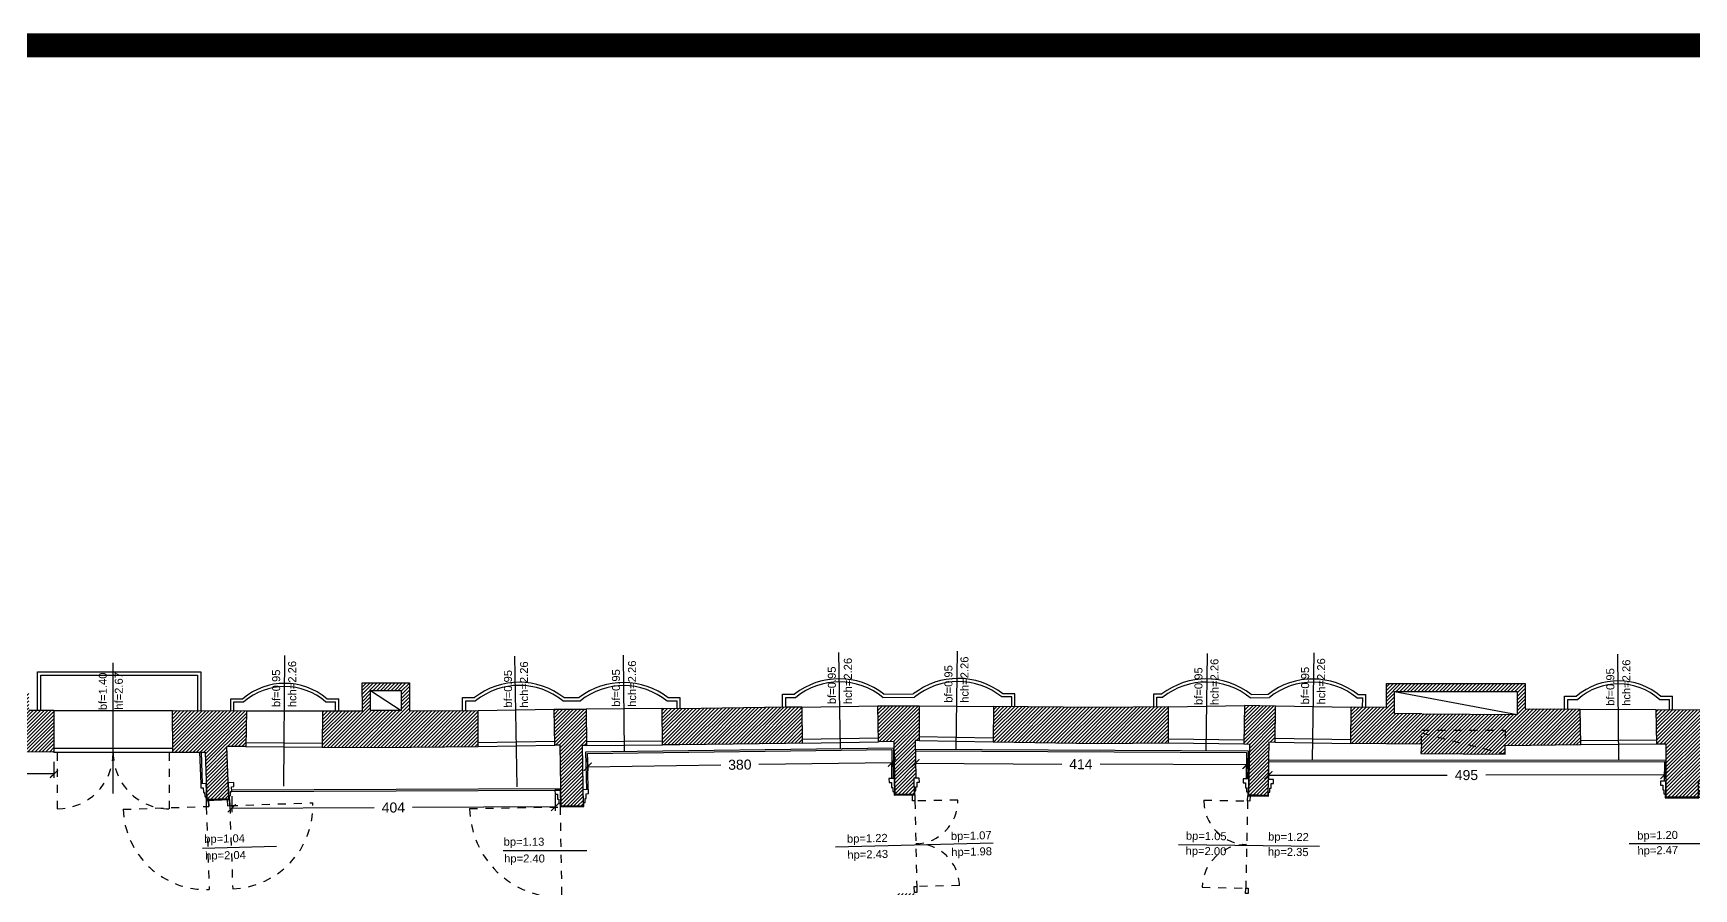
# Model space of a CAD drawing. Header units: millimetres. Extents: x -69 to 235, y 2 to 992.
# Drawn here: x 95.93 to 116.69, y 505.59 to 516.28 of the extents above; entities that cross this region are included whole.
import ezdxf
from ezdxf.enums import TextEntityAlignment as Align

# ---------------------------------------------------------------- set-up
doc = ezdxf.new("R2010")
doc.units = ezdxf.units.MM
doc.header["$LTSCALE"] = 0.01
doc.linetypes.add('HIDDEN2', pattern=[4.7625, 3.175, -1.5875])
for name, color, linetype in [('ob_A_CONTROPARETI', 10, 'Continuous'), ('ob_A_linea_proiezione', 251, 'HIDDEN2'), ('ob_A_linea_v2', 251, 'Continuous'), ('ob_A_muro', 1, 'Continuous'), ('ob_A_muro_r', 252, 'Continuous'), ('ob_A_serramento_vetro', 253, 'Continuous'), ('ob_A_simboli', 252, 'Continuous'), ('ob_grafica rossa', 12, 'Continuous'), ('ob_Q 1_50', 250, 'Continuous'), ('ob_serramento_s', 3, 'Continuous')]:
    doc.layers.add(name, color=color, linetype=linetype)
doc.styles.add('m 1_50', font='arial.ttf', dxfattribs={"height": 0.125})
doc.styles.add('STYLE1', font='arial.ttf')
doc.dimstyles.new('m 1_50 cm', dxfattribs={"dimtxt": 0.1, "dimasz": 0.1, "dimexe": 0.05, "dimexo": 0.05, "dimgap": 0.1, "dimtad": 0, "dimdec": 1, "dimlfac": 100, "dimrnd": 1, "dimdsep": 46, "dimtxsty": 'm 1_50', "dimblk": 'ARCHTICK', "dimcen": 0.2, "dimadec": 0, "dimazin": 0, "dimtfac": 1, "dimtdec": 1, "dimtofl": 0, "dimtmove": 0, "dimatfit": 3, "dimldrblk": 'DOT', "dimfxl": 0.15, "dimfxlon": 1, "dimtolj": 1, "dimtzin": 0, "dimarcsym": 0})

# ---------------------------------------------------------------- blocks, each defined once
blk = doc.blocks.new('_ARCHTICK')
at = {"color": 0, "linetype": 'ByBlock', "const_width": 0.15}
blk.add_lwpolyline([(-0.5, -0.5), (0.5, 0.5)], dxfattribs=at)
blk = doc.blocks.new('*D210')
at = {"layer": 'Defpoints', "color": 0, "transparency": 16777216}
for p in [(90.294, 507.353), (96.194, 507.348), (96.194, 507.025)]:
    blk.add_point(p, dxfattribs=at)
at = {"layer": 'ob_Q 1_50', "color": 0, "lineweight": -2, "transparency": 16777216}
for p, q in [((90.294, 507.179), (90.293, 506.979)), ((96.194, 507.175), (96.193, 506.975)), ((90.293, 507.029), (93.006, 507.027)), ((96.194, 507.025), (93.481, 507.027))]:
    blk.add_line(p, q, dxfattribs=at)
at = {"layer": 'ob_Q 1_50', "color": 0, "lineweight": -2, "transparency": 16777216, "xscale": 0.1, "yscale": 0.1, "zscale": 0.1}
for p, rotation in [((90.293, 507.029), 179.9566043911762), ((96.194, 507.025), 359.9566043911762)]:
    blk.add_blockref('_ARCHTICK', p, dxfattribs=dict(at, rotation=rotation))
at = {"layer": 'ob_Q 1_50', "color": 0, "transparency": 16777216, "insert": (93.243, 507.027), "char_height": 0.125, "attachment_point": 5, "rotation": 359.9566, "style": 'm 1_50'}
blk.add_mtext('\\A1;590', dxfattribs=at)
blk = doc.blocks.new('_Dot')
at = {"color": 0, "linetype": 'ByBlock', "lineweight": -2}
blk.add_line((-0.5, 0), (-1, 0), dxfattribs=at)
at = {"color": 0, "linetype": 'ByBlock', "const_width": 0.5}
blk.add_lwpolyline([(-0.25, 0, 1), (0.25, 0, 1)], format="xyb", close=True, dxfattribs=at)
blk = doc.blocks.new('*D218')
at = {"layer": 'Defpoints', "color": 0, "transparency": 16777216}
for p in [(98.415, 506.804), (102.455, 506.82), (102.455, 506.612)]:
    blk.add_point(p, dxfattribs=at)
at = {"layer": 'ob_Q 1_50', "color": 0, "lineweight": -2, "transparency": 16777216}
for p, q in [((102.455, 506.762), (102.456, 506.562)), ((98.415, 506.746), (98.416, 506.546)), ((98.415, 506.596), (100.195, 506.603)), ((102.455, 506.612), (100.676, 506.605))]:
    blk.add_line(p, q, dxfattribs=at)
at = {"layer": 'ob_Q 1_50', "color": 0, "lineweight": -2, "transparency": 16777216, "xscale": 0.1, "yscale": 0.1, "zscale": 0.1}
for p, rotation in [((98.415, 506.596), 180.2254052196019), ((102.455, 506.612), 0.225405219601904)]:
    blk.add_blockref('_ARCHTICK', p, dxfattribs=dict(at, rotation=rotation))
at = {"layer": 'ob_Q 1_50', "color": 0, "transparency": 16777216, "insert": (100.435, 506.604), "char_height": 0.125, "attachment_point": 5, "rotation": 0.2254, "style": 'm 1_50'}
blk.add_mtext('\\A1;404', dxfattribs=at)
blk = doc.blocks.new('*D222')
at = {"layer": 'Defpoints', "color": 0, "transparency": 16777216}
for p in [(102.862, 507.279), (106.664, 507.33), (106.666, 507.164)]:
    blk.add_point(p, dxfattribs=at)
at = {"layer": 'ob_Q 1_50', "color": 0, "lineweight": -2, "transparency": 16777216}
for p, q in [((102.863, 507.229), (102.865, 507.064)), ((106.665, 507.28), (106.667, 507.114)), ((102.864, 507.114), (104.527, 507.136)), ((106.666, 507.164), (105.003, 507.142))]:
    blk.add_line(p, q, dxfattribs=at)
at = {"layer": 'ob_Q 1_50', "color": 0, "lineweight": -2, "transparency": 16777216, "xscale": 0.1, "yscale": 0.1, "zscale": 0.1}
for p, rotation in [((106.666, 507.164), 0.764988456024871), ((102.864, 507.114), 180.7649884560248)]:
    blk.add_blockref('_ARCHTICK', p, dxfattribs=dict(at, rotation=rotation))
at = {"layer": 'ob_Q 1_50', "color": 0, "transparency": 16777216, "insert": (104.765, 507.139), "char_height": 0.125, "attachment_point": 5, "rotation": 0.765, "style": 'm 1_50'}
blk.add_mtext('\\A1;380', dxfattribs=at)
blk = doc.blocks.new('*D223')
at = {"layer": 'Defpoints', "color": 0, "transparency": 16777216}
for p in [(106.959, 507.312), (111.098, 507.291), (111.097, 507.136)]:
    blk.add_point(p, dxfattribs=at)
at = {"layer": 'ob_Q 1_50', "color": 0, "lineweight": -2, "transparency": 16777216}
for p, q in [((106.958, 507.262), (106.957, 507.107)), ((111.097, 507.241), (111.097, 507.086)), ((106.958, 507.157), (108.787, 507.148)), ((111.097, 507.136), (109.268, 507.145))]:
    blk.add_line(p, q, dxfattribs=at)
at = {"layer": 'ob_Q 1_50', "color": 0, "lineweight": -2, "transparency": 16777216, "xscale": 0.1, "yscale": 0.1, "zscale": 0.1}
for p, rotation in [((106.958, 507.157), 179.7146137145562), ((111.097, 507.136), 359.7146137145562)]:
    blk.add_blockref('_ARCHTICK', p, dxfattribs=dict(at, rotation=rotation))
at = {"layer": 'ob_Q 1_50', "color": 0, "transparency": 16777216, "insert": (109.027, 507.146), "char_height": 0.125, "attachment_point": 5, "rotation": 359.7146, "style": 'm 1_50'}
blk.add_mtext('\\A1;414', dxfattribs=at)
blk = doc.blocks.new('*D224')
at = {"layer": 'Defpoints', "color": 0, "transparency": 16777216}
for p in [(111.37, 507.176), (116.319, 507.179), (116.319, 507.011)]:
    blk.add_point(p, dxfattribs=at)
at = {"layer": 'ob_Q 1_50', "color": 0, "lineweight": -2, "transparency": 16777216}
for p, q in [((111.37, 507.126), (111.37, 506.957)), ((111.37, 507.007), (113.604, 507.009)), ((116.319, 507.011), (114.086, 507.009)), ((116.319, 507.129), (116.319, 506.961))]:
    blk.add_line(p, q, dxfattribs=at)
at = {"layer": 'ob_Q 1_50', "color": 0, "lineweight": -2, "transparency": 16777216, "xscale": 0.1, "yscale": 0.1, "zscale": 0.1}
for p, rotation in [((111.37, 507.007), 180.0426706699493), ((116.319, 507.011), 0.04267066994933625)]:
    blk.add_blockref('_ARCHTICK', p, dxfattribs=dict(at, rotation=rotation))
at = {"layer": 'ob_Q 1_50', "color": 0, "transparency": 16777216, "insert": (113.845, 507.009), "char_height": 0.125, "attachment_point": 5, "rotation": 0.0427, "style": 'm 1_50'}
blk.add_mtext('\\A1;495', dxfattribs=at)

msp = doc.modelspace()

# ---------------------------------------------------------------- hatches: boundary and pattern name
at = {"layer": 'ob_A_muro_r'}
h = msp.add_hatch(dxfattribs=at)
h.set_pattern_fill('ANSI31', color=256, scale=0.01)
h.paths.add_polyline_path([(88.8127, 507.8026), (87.9602, 507.801), (88.0112, 506.8472), (88.4834, 506.8619), (88.4696, 507.3039), (88.8137, 507.3037)])
h.paths.add_polyline_path([(96.1927, 507.815), (95.8796, 507.8152), (95.8796, 508.0375), (95.173, 508.0375), (95.173, 507.7913), (91.6963, 507.7913), (91.6963, 508.0424), (90.8543, 508.0424), (90.8543, 507.7913), (90.2927, 507.7917), (90.2937, 507.3026), (96.1937, 507.2981)])
h.paths.add_polyline_path([(91.597, 507.7955), (90.9587, 507.7955), (90.9587, 507.9673), (91.597, 507.9673)], flags=16)
h.paths.add_polyline_path([(95.2369, 507.7868), (95.2369, 507.9838), (95.7962, 507.9838), (95.7962, 507.7868)], flags=16)
h.paths.add_polyline_path([(88.5198, 505.6948), (88.0734, 505.6837), (88.1226, 503.6617), (88.5829, 503.6691)])
h.paths.add_polyline_path([(88.6193, 502.503), (88.1697, 502.4919), (88.1925, 501.3034), (88.5945, 501.3261), (88.5849, 501.4781), (89.3394, 501.4756), (89.3406, 501.8191), (88.6405, 501.8214)])
h.paths.add_polyline_path([(98.5983, 507.8138), (97.6727, 507.8152), (97.6738, 507.297), (98.0838, 507.2965), (98.1045, 506.7032), (98.3777, 506.7127), (98.3549, 507.3678), (98.5917, 507.3663)])
h = msp.add_hatch(dxfattribs=at)
h.set_pattern_fill('ANSI31', color=256, scale=0.01)
h.paths.add_polyline_path([(101.4929, 507.8167), (100.6381, 507.8142), (100.6359, 508.1609), (100.0466, 508.1611), (100.0481, 507.8122), (99.5483, 507.8138), (99.5467, 507.3597), (100.2378, 507.3548), (101.4967, 507.3656)])
h.paths.add_polyline_path([(100.5337, 507.8164), (100.1486, 507.8164), (100.1486, 508.066), (100.5337, 508.066)], flags=16)
h.paths.add_polyline_path([(102.8434, 507.8317), (102.4427, 507.8322), (102.4517, 507.3817), (102.5144, 507.3824), (102.5282, 506.6213), (102.8068, 506.6263), (102.7932, 507.3802), (102.8472, 507.379)])
h.paths.add_polyline_path([(105.5395, 507.8602), (105.3396, 507.8568), (104.0163, 507.8395), (103.7933, 507.8398), (103.7972, 507.3876), (104.0163, 507.3886), (105.3396, 507.4059), (105.5433, 507.4095)])
h.paths.add_polyline_path([(107.0073, 507.8754), (106.4893, 507.8758), (106.4983, 507.4245), (106.6886, 507.4303), (106.7019, 506.7671), (106.9419, 506.7719), (106.9379, 506.9718), (106.9639, 506.9723), (106.9565, 507.4421), (107.0052, 507.4413)])
h.paths.add_polyline_path([(110.1228, 507.8631), (109.2368, 507.856), (107.9339, 507.8667), (107.9318, 507.4262), (109.235, 507.4051), (110.1226, 507.4131)])
h.paths.add_polyline_path([(111.4587, 507.8729), (111.0728, 507.8781), (111.0646, 507.4001), (111.1348, 507.3978), (111.1214, 506.7609), (111.3614, 506.7559), (111.3754, 507.4238), (111.4526, 507.4195)])
h.paths.add_polyline_path([(115.2682, 507.8343), (114.577, 507.8392), (114.577, 508.1541), (112.8452, 508.1541), (112.8452, 507.8541), (112.4028, 507.8601), (112.3999, 507.4056), (113.2815, 507.3973), (113.2763, 507.2799), (114.3271, 507.2729), (114.3271, 507.3807), (115.2742, 507.3907)])
h.paths.add_polyline_path([(112.9452, 507.7791), (112.9452, 508.0541), (114.477, 508.0541), (114.477, 507.7661), (113.2875, 507.7744)], flags=16)
h.paths.add_polyline_path([(118.7274, 507.7582), (116.796, 507.8237), (116.2128, 507.8277), (116.2215, 507.4007), (116.3383, 507.402), (116.3383, 506.7343), (116.7895, 506.7343), (116.7894, 507.5384), (118.499, 507.4762), (118.7236, 507.476)])
h.paths.add_polyline_path([(122.0256, 507.6945), (121.4432, 507.7141), (119.7224, 507.7418), (119.7206, 507.4566), (121.4606, 507.4171), (121.3585, 502.048), (120.9888, 502.0559), (120.9867, 501.9559), (121.3566, 501.9481), (121.353, 501.7562), (121.4529, 501.7543), (121.5605, 507.4138), (122.0158, 507.4007)])
h.paths.add_polyline_path([(116.7896, 505.2943), (116.7396, 505.2943), (116.7396, 505.4943), (116.3383, 505.4943), (116.3383, 502.3314), (116.1237, 502.3319), (116.1245, 502.2362), (116.3351, 502.2362), (116.3351, 501.7675), (116.7897, 501.7675), (116.7897, 502.0451), (120.1569, 501.9736), (120.159, 502.0735), (116.7896, 502.1452)])
h.paths.add_polyline_path([(107.1999, 500.7729), (107.0617, 500.7729), (106.9897, 505.3325), (106.9706, 505.3321), (106.9666, 505.5321), (106.7267, 505.5273), (106.8221, 500.7557), (106.5482, 500.7576), (106.5475, 500.4051), (107.213, 500.4116)])
h.paths.add_polyline_path([(105.6794, 500.7552), (103.9401, 500.7562), (102.9128, 500.7449), (102.8275, 505.4765), (102.5489, 505.4715), (102.634, 500.7469), (101.2463, 500.7469), (100.8272, 500.7455), (100.3098, 500.7414), (100.3122, 500.4127), (100.4397, 500.3924), (102.5172, 500.4072), (104.0277, 500.4024), (105.5505, 500.4147), (105.6788, 500.4137)])
h.paths.add_polyline_path([(99.0399, 500.7314), (98.5862, 500.7258), (98.4199, 505.5034), (98.1466, 505.4939), (98.2756, 501.7896), (90.5956, 501.815), (90.5944, 501.4714), (98.291, 501.446), (98.4112, 498.7148), (98.8518, 498.7348), (98.7793, 500.3805), (98.8663, 500.3812), (99.0422, 500.4036)])

# ---------------------------------------------------------------- linework, layer by layer
at = {"layer": 'ob_A_CONTROPARETI'}
for p, q in [((111.3702, 507.1958), (116.3351, 507.1995)), ((111.3702, 507.1758), (116.3192, 507.1795)), ((98.4145, 506.8241), (102.5219, 506.8412)), ((98.4146, 506.8041), (102.5246, 506.8213))]:
    msp.add_line(p, q, dxfattribs=at)
for points in [[(98.0138, 507.2967), (98.0276, 506.9007)], [(98.0338, 507.2966), (98.0476, 506.9014)], [(102.851, 506.8272), (102.8418, 507.2986), (106.6841, 507.3499), (106.6796, 506.9667)], [(102.871, 506.8275), (102.8622, 507.2789), (106.6639, 507.3296), (106.6596, 506.9663)], [(106.9585, 507.3121), (111.0976, 507.2914), (111.0906, 506.9616)], [(106.9586, 507.3321), (111.118, 507.3113), (111.1106, 506.9612)], [(116.3192, 507.1795), (116.3177, 506.9343)]]:
    msp.add_lwpolyline(points, dxfattribs=at)
at = {"layer": 'ob_A_linea_proiezione'}
for p, q in [((97.058, 506.5817), (98.0974, 506.6179)), ((98.3907, 506.6281), (99.4301, 506.6643))]:
    msp.add_line(p, q, dxfattribs=at)
for points in [[(113.2815, 507.3973), (113.2815, 507.5721), (114.3298, 507.5721), (114.3271, 507.3807)], [(113.2815, 507.5369), (114.3271, 507.2729), (114.3271, 507.2729)], [(96.2338, 507.2881), (96.2338, 506.5881)], [(97.6338, 507.287), (97.6338, 506.5869)], [(98.0974, 506.6179), (98.1336, 505.5785)], [(98.3907, 506.6281), (98.4269, 505.5887)], [(101.3885, 506.5907), (102.5183, 506.6111)], [(102.5183, 506.6111), (102.5387, 505.4813)], [(107.4884, 506.6978), (106.9536, 506.6871)], [(106.9536, 506.6871), (106.9749, 505.6173)], [(110.565, 506.6975), (111.1099, 506.6861)], [(111.1099, 506.6861), (111.087, 505.5964)], [(107.5098, 505.628), (106.9749, 505.6173)], [(110.5422, 505.6078), (111.087, 505.5964)]]:
    msp.add_lwpolyline(points, dxfattribs=at)
for centre, radius, start, end in [((96.2338, 507.2881), 0.6999, 270.00448, 359.95661), ((97.6338, 507.287), 0.7001, 179.71728, 270.00604), ((98.0974, 506.6179), 1.0401, 181.99425, 271.99425), ((98.3907, 506.6281), 1.0401, 271.99425, 1.99425), ((102.5183, 506.6111), 1.13, 181.03194, 271.05319), ((106.9536, 506.6871), 0.535, 271.14492, 1.14492), ((111.1099, 506.6861), 0.545, 178.79919, 268.79919), ((106.9749, 505.6173), 0.535, 1.14492, 91.14492), ((111.087, 505.5964), 0.545, 88.79919, 178.79919)]:
    msp.add_arc(centre, radius, start, end, dxfattribs=at)
at = {"layer": 'ob_A_linea_v2'}
for p, q in [((95.989, 507.8152), (95.989, 508.2981)), ((95.989, 508.2981), (98.029, 508.2981)), ((96.0287, 507.8152), (96.0287, 508.2584)), ((96.0287, 508.2584), (97.9893, 508.2584)), ((97.9893, 508.2584), (97.9893, 507.8106)), ((98.029, 508.2981), (98.029, 507.8106)), ((105.2989, 508.0206), (105.4489, 508.0206)), ((105.2989, 507.8547), (105.2989, 508.0206)), ((106.5662, 508.0206), (106.9329, 508.0233)), ((108.2029, 508.0253), (108.0529, 508.0253)), ((108.2029, 507.8651), (108.2029, 508.0253)), ((109.9374, 507.8616), (109.9382, 508.0236)), ((109.9382, 508.0236), (110.039, 508.0231)), ((111.1546, 508.0164), (111.3685, 508.0194)), ((112.4874, 508.0152), (112.5883, 508.0148)), ((112.5875, 507.8576), (112.5883, 508.0148)), ((96.191, 507.815), (97.6752, 507.8152)), ((98.4033, 507.9638), (98.5533, 507.9638)), ((98.4033, 507.8138), (98.4033, 507.9638)), ((98.443, 507.8138), (98.443, 507.9242)), ((98.443, 507.9242), (98.568, 507.9242)), ((98.5983, 507.8138), (99.5483, 507.8138)), ((99.5886, 507.9242), (99.7136, 507.9242)), ((99.6033, 507.9638), (99.7533, 507.9638)), ((99.7136, 507.8138), (99.7136, 507.9242)), ((99.7533, 507.8138), (99.7533, 507.9638)), ((101.2996, 507.9776), (101.4496, 507.9776)), ((101.2996, 507.8164), (101.2996, 507.9776)), ((101.3392, 507.9379), (101.4634, 507.9379)), ((101.3392, 507.8165), (101.3392, 507.9379)), ((101.4929, 507.8167), (102.4427, 507.8322)), ((102.5533, 507.9378), (102.7728, 507.9396)), ((102.5669, 507.9776), (102.759, 507.9792)), ((103.7933, 507.8398), (102.8434, 507.8317)), ((103.9808, 507.935), (103.8566, 507.935)), ((104.0205, 507.9746), (103.8705, 507.9746)), ((103.9808, 507.8395), (103.9808, 507.935)), ((104.0205, 507.8395), (104.0205, 507.9746)), ((105.3386, 507.981), (105.4627, 507.981)), ((105.3386, 507.8547), (105.3386, 507.981)), ((105.5395, 507.8602), (106.4893, 507.8758)), ((106.5525, 507.9809), (106.947, 507.9837)), ((107.0073, 507.8754), (107.9339, 507.8667)), ((108.1632, 507.9857), (108.0391, 507.9857)), ((108.1632, 507.8651), (108.1632, 507.9857)), ((109.9771, 507.8619), (109.9777, 507.9837)), ((109.9777, 507.9837), (110.0526, 507.9833)), ((110.1228, 507.8631), (111.0728, 507.8781)), ((111.1409, 507.9765), (111.3826, 507.9799)), ((111.4587, 507.8733), (112.4028, 507.8601)), ((112.4734, 507.9756), (112.5484, 507.9753)), ((112.5478, 507.8578), (112.5484, 507.9753)), ((115.0712, 507.9958), (115.2212, 507.9958)), ((115.0712, 507.8357), (115.0712, 507.9958)), ((115.1109, 507.8357), (115.1109, 507.9561)), ((115.1109, 507.9561), (115.236, 507.9561)), ((115.2682, 507.8343), (116.2128, 507.8277)), ((116.2565, 507.9561), (116.3816, 507.9561)), ((116.2712, 507.9958), (116.4212, 507.9958)), ((116.3816, 507.8263), (116.3816, 507.9561)), ((116.4212, 507.8263), (116.4212, 507.9958))]:
    msp.add_line(p, q, dxfattribs=at)
for centre, radius, start, end in [((106.0076, 507.3053), 0.9077, 52.00986, 127.99014), ((107.4942, 507.31), 0.9077, 52.00986, 128.19927), ((110.5925, 507.3037), 0.9077, 51.73812, 127.57127), ((99.0783, 507.3434), 0.8128, 49.76277, 130.23723), ((99.0783, 507.3434), 0.7731, 48.69745, 131.30255), ((102.0083, 507.2623), 0.9077, 52.00986, 127.99014), ((102.0083, 507.2623), 0.868, 51.10523, 128.88266), ((103.3118, 507.2593), 0.9077, 52.00986, 127.51995), ((103.3118, 507.2593), 0.868, 51.11734, 128.38851), ((106.0076, 507.3053), 0.868, 51.10683, 128.88266), ((107.4942, 507.31), 0.868, 51.11734, 129.0866), ((110.5925, 507.3037), 0.868, 50.81807, 128.46006), ((111.9253, 507.3026), 0.9077, 51.73812, 127.92753), ((111.9253, 507.3026), 0.868, 50.8456, 128.70534), ((115.7462, 507.3753), 0.8128, 49.76277, 130.23723), ((115.7462, 507.3753), 0.7731, 48.69745, 131.30255)]:
    msp.add_arc(centre, radius, start, end, dxfattribs=at)
at = {"layer": 'ob_A_muro'}
for p, q in [((100.0481, 507.8122), (100.0466, 508.1611)), ((100.0466, 508.1611), (100.6359, 508.1609)), ((100.1486, 508.066), (100.5337, 508.066)), ((100.1486, 507.8164), (100.1486, 508.066)), ((100.5337, 508.066), (100.5337, 507.8164)), ((100.6359, 508.1609), (100.6381, 507.8142)), ((112.8452, 507.8541), (112.8452, 508.1541)), ((112.8452, 508.1541), (114.577, 508.1541)), ((112.9452, 507.7791), (112.9452, 508.0541)), ((112.9452, 508.0541), (114.477, 508.0541)), ((114.477, 508.0541), (114.477, 507.7661)), ((114.577, 508.1541), (114.577, 507.8392)), ((96.1927, 507.815), (95.8796, 507.8152)), ((96.1927, 507.815), (96.1937, 507.2981)), ((97.6727, 507.8152), (97.6738, 507.297)), ((97.6727, 507.8152), (98.5983, 507.8138)), ((98.5983, 507.8138), (98.5917, 507.3663)), ((99.5483, 507.8138), (99.5467, 507.3597)), ((99.5483, 507.8138), (100.0481, 507.8122)), ((100.5337, 507.8164), (100.1486, 507.8164)), ((100.6381, 507.8142), (101.4929, 507.8167)), ((101.4967, 507.3656), (101.4929, 507.8167)), ((102.4427, 507.8322), (102.8434, 507.8317)), ((102.4517, 507.3817), (102.4427, 507.8322)), ((102.8434, 507.8317), (102.8472, 507.379)), ((103.7972, 507.3876), (103.7933, 507.8398)), ((104.0163, 507.8395), (103.7933, 507.8398)), ((105.3396, 507.8568), (104.0163, 507.8395)), ((105.5395, 507.8602), (105.3396, 507.8568)), ((105.5395, 507.8602), (105.5433, 507.4095)), ((106.4893, 507.8758), (107.0073, 507.8754)), ((106.4983, 507.4245), (106.4893, 507.8758)), ((107.0073, 507.8757), (107.0052, 507.4413)), ((107.9339, 507.8667), (107.9318, 507.4262)), ((109.2368, 507.856), (107.9339, 507.8667)), ((110.1228, 507.8631), (109.2368, 507.856)), ((110.1226, 507.4131), (110.1228, 507.8631)), ((111.0728, 507.8781), (111.0646, 507.4001)), ((111.4587, 507.8729), (111.0728, 507.8781)), ((111.4526, 507.4195), (111.4587, 507.8733)), ((112.3999, 507.4056), (112.4028, 507.8601)), ((112.8452, 507.8541), (112.4028, 507.8601)), ((114.577, 507.8392), (115.2682, 507.8343)), ((115.2742, 507.3907), (115.2682, 507.8343)), ((116.2128, 507.8277), (116.7952, 507.8237)), ((116.2128, 507.8277), (116.2215, 507.4007)), ((113.2875, 507.7744), (112.9452, 507.7791)), ((113.2875, 507.7744), (114.477, 507.7661)), ((102.5144, 507.3824), (102.4517, 507.3817)), ((102.5144, 507.3824), (102.5282, 506.6213)), ((104.0163, 507.3886), (103.7972, 507.3876)), ((105.3396, 507.4059), (104.0163, 507.3886)), ((105.5433, 507.4095), (105.3396, 507.4059)), ((106.6886, 507.4303), (106.4983, 507.4245)), ((106.6886, 507.4303), (106.7019, 506.7671)), ((107.0052, 507.4413), (106.9565, 507.4421)), ((106.9565, 507.4421), (106.9639, 506.9723)), ((107.9318, 507.4262), (109.235, 507.4051)), ((109.235, 507.4051), (110.1226, 507.4131)), ((111.0646, 507.4001), (111.1348, 507.3978)), ((111.1348, 507.3978), (111.1214, 506.7609)), ((111.3754, 507.4238), (111.3614, 506.7559)), ((111.3754, 507.4238), (111.4526, 507.4195)), ((113.2815, 507.3973), (112.3999, 507.4056)), ((113.2815, 507.3973), (113.2763, 507.2799)), ((114.3271, 507.3807), (115.2742, 507.3907)), ((116.2215, 507.4007), (116.3383, 507.402)), ((116.3383, 507.402), (116.3383, 506.7343)), ((96.1937, 507.2981), (90.2937, 507.3026)), ((98.5917, 507.3663), (98.3549, 507.3678)), ((98.3777, 506.7127), (98.3549, 507.3678)), ((99.5467, 507.3597), (100.2378, 507.3548)), ((100.2378, 507.3548), (101.4967, 507.3656)), ((102.8472, 507.379), (102.7932, 507.3802)), ((102.7932, 507.3802), (102.8068, 506.6263)), ((113.2763, 507.2799), (114.3271, 507.2729)), ((114.3271, 507.2729), (114.3271, 507.3807)), ((111.1214, 506.7609), (111.3614, 506.7559)), ((116.3383, 506.7343), (116.7895, 506.7343))]:
    msp.add_line(p, q, dxfattribs=at)
for points in [[(97.6738, 507.297), (98.0838, 507.2965), (98.1045, 506.7032)], [(106.9639, 506.9723), (106.9379, 506.9718), (106.9419, 506.7719)], [(106.7019, 506.7671), (106.9419, 506.7719)], [(98.1045, 506.7032), (98.3777, 506.7127)], [(102.8068, 506.6263), (102.5282, 506.6213)]]:
    msp.add_lwpolyline(points, dxfattribs=at)
at = {"layer": 'ob_A_serramento_vetro'}
for points in [[(98.5924, 507.4163), (99.5469, 507.4097)], [(101.4963, 507.4156), (102.4507, 507.4316)], [(101.4967, 507.3656), (102.4517, 507.3817)], [(102.8468, 507.429), (103.7968, 507.4376)], [(102.8472, 507.379), (103.7972, 507.3876)], [(105.5429, 507.4595), (106.4973, 507.4745)], [(105.5433, 507.4095), (106.4983, 507.4245)], [(107.0052, 507.4413), (107.9318, 507.4262)], [(107.0054, 507.4913), (107.932, 507.4762)], [(110.1226, 507.4631), (111.0655, 507.4501)], [(110.1226, 507.4131), (111.0646, 507.4001)], [(111.4526, 507.4195), (112.3999, 507.4056)], [(111.4533, 507.4695), (112.4002, 507.4556)], [(115.2735, 507.4407), (116.2205, 507.4507)], [(115.2742, 507.3907), (116.2215, 507.4007)], [(96.1937, 507.2981), (97.6738, 507.297)], [(96.1938, 507.3481), (97.6738, 507.347)], [(98.5917, 507.3663), (99.5467, 507.3597)]]:
    msp.add_lwpolyline(points, dxfattribs=at)
at = {"layer": 'ob_A_simboli'}
for points in [[(100.1486, 508.066), (100.5337, 507.8164)], [(112.9452, 508.0541), (114.477, 507.7661)]]:
    msp.add_lwpolyline(points, dxfattribs=at)
at = {"layer": 'ob_grafica rossa', "const_width": 0.3}
msp.add_lwpolyline([(81.4063, 516.1309), (130.558, 516.1309), (130.558, 471.0833), (81.4063, 471.0833)], close=True, dxfattribs=at)
at = {"layer": 'ob_Q 1_50'}
for p, q in [((107.932, 506.1597), (105.9619, 506.1085)), ((110.2464, 506.1414), (112.0087, 506.1201)), ((115.8786, 506.1553), (117.7527, 506.1553)), ((98.0499, 506.0977), (98.9754, 506.1213)), ((101.8079, 506.0656), (102.8544, 506.0656))]:
    msp.add_line(p, q, dxfattribs=at)
for points in [[(99.0669, 506.87), (99.0769, 508.5024)], [(101.9831, 506.8647), (101.9545, 508.4969)], [(103.323, 507.305), (103.3112, 508.5067)], [(106.022, 507.3411), (106.0023, 508.5403)], [(107.4669, 507.3295), (107.4859, 508.557)], [(110.5924, 507.314), (110.6083, 508.5299)], [(111.9233, 507.1962), (111.9419, 508.5359)], [(115.7501, 507.199), (115.7351, 508.5191)], [(96.9337, 506.779), (96.9337, 508.4114)]]:
    msp.add_lwpolyline(points, dxfattribs=at)
at = {"layer": 'ob_serramento_s'}
for points in [[(106.6279, 506.9656), (106.6289, 506.9156), (106.6589, 506.9162), (106.6601, 506.8562), (106.6751, 506.8565), (106.6761, 506.8066), (106.6911, 506.8069), (106.6921, 506.7569), (106.9521, 506.7621), (106.9521, 506.7621), (106.9511, 506.8121), (106.966, 506.8124), (106.9651, 506.8623), (106.98, 506.8626), (106.9788, 506.9226), (107.0088, 506.9232), (107.0078, 506.9732), (106.9379, 506.9718), (106.9419, 506.7719), (106.7019, 506.7671), (106.6979, 506.967)], [(98.0276, 506.9007), (98.0293, 506.8507), (98.0593, 506.8517), (98.0614, 506.7918), (98.0764, 506.7923), (98.0781, 506.7423), (98.0931, 506.7429), (98.0948, 506.6929), (98.3881, 506.7031), (98.3881, 506.7031), (98.3863, 506.7531), (98.4013, 506.7536), (98.3996, 506.8036), (98.4146, 506.8041), (98.4125, 506.864), (98.4425, 506.8651), (98.4407, 506.9151), (98.3708, 506.9126), (98.3777, 506.7127), (98.1045, 506.7032), (98.0975, 506.9031)], [(102.4546, 506.82), (102.4555, 506.77), (102.4855, 506.7705), (102.4865, 506.7105), (102.5015, 506.7108), (102.5024, 506.6608), (102.5174, 506.6611), (102.5183, 506.6111), (102.817, 506.6165), (102.817, 506.6165), (102.8161, 506.6665), (102.8311, 506.6668), (102.8302, 506.7168), (102.8452, 506.717), (102.8441, 506.777), (102.8741, 506.7776), (102.8732, 506.8276), (102.8032, 506.8263), (102.8068, 506.6263), (102.5282, 506.6213), (102.5246, 506.8212)], [(111.0557, 506.9623), (111.0546, 506.9123), (111.0846, 506.9117), (111.0833, 506.8517), (111.0983, 506.8514), (111.0973, 506.8014), (111.1123, 506.8011), (111.1112, 506.7511), (111.3712, 506.7457), (111.3712, 506.7457), (111.3722, 506.7956), (111.3872, 506.7953), (111.3883, 506.8453), (111.4033, 506.845), (111.4045, 506.905), (111.4345, 506.9044), (111.4356, 506.9543), (111.3656, 506.9558), (111.3614, 506.7559), (111.1214, 506.7609), (111.1256, 506.9608)], [(116.2683, 506.9343), (116.2683, 506.8843), (116.2983, 506.8843), (116.2983, 506.8243), (116.3133, 506.8243), (116.3133, 506.7743), (116.3283, 506.7743), (116.3283, 506.7243), (116.7496, 506.7243), (116.7496, 506.7243), (116.7496, 506.7743), (116.7646, 506.7743), (116.7646, 506.8243), (116.7796, 506.8243), (116.7796, 506.8843), (116.8096, 506.8843), (116.8096, 506.9343), (116.7396, 506.9343), (116.7396, 506.7343), (116.3383, 506.7343), (116.3383, 506.9343)], [(98.1248, 506.6939), (98.0948, 506.6929), (98.0974, 506.6179), (98.1274, 506.619)], [(98.3881, 506.7031), (98.3581, 506.7021), (98.3607, 506.6271), (98.3907, 506.6281)], [(111.1112, 506.7511), (111.1412, 506.7505), (111.1399, 506.6855), (111.1099, 506.6861)], [(111.087, 505.5964), (111.117, 505.5957), (111.1157, 505.5307), (111.0857, 505.5314)]]:
    msp.add_lwpolyline(points, close=True, dxfattribs=at)
for points in [[(106.9221, 506.7615), (106.9521, 506.7621), (106.9536, 506.6871), (106.9236, 506.6865), (106.9221, 506.7615)], [(98.0948, 506.6929), (98.1248, 506.6939), (98.1274, 506.619)], [(98.3581, 506.7021), (98.3881, 506.7031), (98.3907, 506.6281)], [(106.9449, 505.6167), (106.9749, 505.6173), (106.9764, 505.5423), (106.9464, 505.5417), (106.9449, 505.6167)]]:
    msp.add_lwpolyline(points, dxfattribs=at)

# ---------------------------------------------------------------- texts
at = {"layer": 'ob_Q 1_50', "style": 'STYLE1'}
for s, rotation, p in [('hch=2.26', 90.12929, (99.1716, 507.8579)), ('hch=2.26', 90.12929, (102.0684, 507.8525)), ('hch=2.26', 90.12929, (103.4188, 507.8622)), ('hch=2.26', 90.12929, (106.1154, 507.8959)), ('hch=2.26', 90.12929, (107.5729, 507.9126)), ('hch=2.26', 90.12929, (110.6973, 507.8855)), ('hch=2.26', 90.12929, (112.0302, 507.8915)), ('hch=2.26', 90.12929, (115.844, 507.8746)), ('bf=1.40', 90.12929, (96.8043, 507.821)), ('hf=2.67', 90.12929, (97.0047, 507.8271)), ('bf=0.95', 90.12929, (98.971, 507.8586)), ('bf=0.95', 90.12929, (101.8679, 507.8532)), ('bf=0.95', 90.12929, (103.2183, 507.8628)), ('bf=0.95', 90.12929, (105.9148, 507.8965)), ('bf=0.95', 90.12929, (107.3724, 507.9133)), ('bf=0.95', 90.12929, (110.4968, 507.8862)), ('bf=0.95', 90.12929, (111.8296, 507.8921)), ('bf=0.95', 90.12929, (115.6435, 507.8753)), ('bp=1.04', 1.11512, (98.0714, 506.2118)), ('bp=1.13', 359.8456, (101.8131, 506.1778)), ('bp=1.22', 1.3322, (106.1033, 506.214)), ('bp=1.07', 1.3322, (107.4018, 506.2477)), ('bp=1.05', 359.1532, (110.339, 506.2524)), ('bp=1.22', 359.1532, (111.3667, 506.2421)), ('bp=1.20', 1.05211, (115.9789, 506.2537)), ('hp=2.04', 1.11512, (98.0827, 506.0026)), ('hp=2.40', 359.8456, (101.8198, 505.9683)), ('hp=2.43', 1.3322, (106.1085, 506.0134)), ('hp=1.98', 1.3322, (107.407, 506.0471)), ('hp=2.00', 359.1532, (110.3358, 506.0646)), ('hp=2.35', 359.1532, (111.3634, 506.0543)), ('hp=2.47', 1.05211, (115.9819, 506.0659))]:
    msp.add_text(s, height=0.1, rotation=rotation, dxfattribs=at).set_placement(p, align=Align.MIDDLE_LEFT)

# ---------------------------------------------------------------- dimensions: what is measured, and where the dimension line sits
at = {"layer": 'ob_Q 1_50'}
for p1, p2, distance, picture, middle in [((90.2936, 507.3526), (96.1938, 507.3481), -0.3235, '*D210', (93.2435, 507.0269)), ((102.8622, 507.2789), (106.6639, 507.3296), -0.1652, '*D222', (104.7653, 507.1391)), ((106.9585, 507.3121), (111.0976, 507.2914), -0.1553, '*D223', (109.0273, 507.1465)), ((98.4146, 506.8041), (102.4546, 506.82), -0.2081, '*D218', (100.4354, 506.6039))]:
    dim = msp.add_aligned_dim(p1=p1, p2=p2, distance=distance, dimstyle='m 1_50 cm', dxfattribs=at)
    dim.commit()
    dim.dimension.update_dxf_attribs({"geometry": picture, "text_midpoint": middle})
dim = msp.add_linear_dim(base=(116.3193, 507.0107), p1=(111.3702, 507.1758), p2=(116.3192, 507.1795), angle=0.04267, dimstyle='m 1_50 cm', dxfattribs=at)
dim.commit()
dim.dimension.update_dxf_attribs({"geometry": '*D224', "text_midpoint": (113.8447, 507.0089), "dimtype": 161})

doc.saveas('drawing.dxf')
